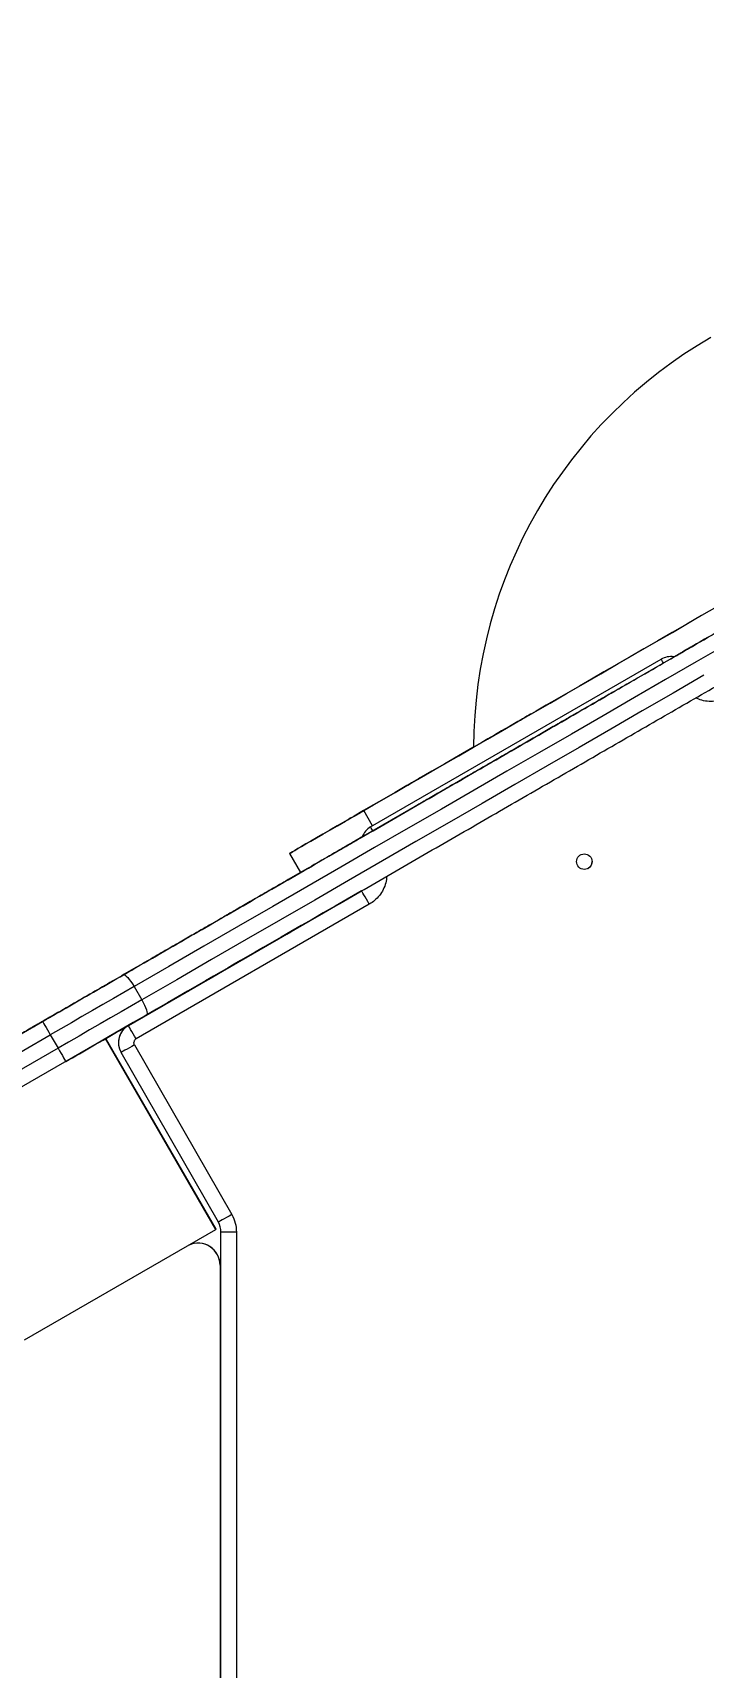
# Model space of a CAD drawing. Header units: millimetres. Extents: x -9110 to 8278, y -6387 to 5914.
# Drawn here: x -3696 to -3392, y 1089 to 1830 of the extents above; entities that cross this region are included whole.
import ezdxf

# ---------------------------------------------------------------- set-up
doc = ezdxf.new("R2010")
doc.units = ezdxf.units.MM
for name, color, linetype in [('DIKOM_ОБЪЕКТ', 7, 'Continuous'), ('DIKOM_РАЗМЕР_ЗОНА', 7, 'Continuous'), ('DIKOM_РАЗМЕР_ОБЪЕКТА', 7, 'Continuous')]:
    doc.layers.add(name, color=color, linetype=linetype)
doc.styles.add('style1', font='arial.ttf', dxfattribs={"width": 0.8})
doc.dimstyles.new('1-50', dxfattribs={"dimtxt": 300, "dimasz": 200, "dimexe": 100, "dimexo": 0, "dimgap": 100, "dimtad": 1, "dimtxsty": 'style1', "dimcen": 200, "dimclrd": 7, "dimclre": 7, "dimclrt": 7, "dimadec": 1, "dimazin": 2, "dimtfac": 1, "dimtmove": 0, "dimatfit": 2, "dimfxl": 0, "dimlwd": 25, "dimlwe": 18, "dimarcsym": 0})

# ---------------------------------------------------------------- blocks, each defined once
blk = doc.blocks.new('*D9')
at = {"layer": 'Defpoints', "color": 0, "transparency": 16777216}
for p in [(-2194.75, 3914.39), (-7206.95, -3406.45), (-367.75, -3406.45)]:
    blk.add_point(p, dxfattribs=at)
at = {"layer": 'DIKOM_РАЗМЕР_ОБЪЕКТА', "color": 7, "lineweight": 18, "transparency": 16777216}
for p, q in [((-2194.75, 3914.39), (-7306.95, 3914.39)), ((-367.75, -3406.45), (-7306.95, -3406.45))]:
    blk.add_line(p, q, dxfattribs=at)
at = {"layer": 'DIKOM_РАЗМЕР_ОБЪЕКТА', "color": 7, "lineweight": 25, "transparency": 16777216}
blk.add_line((-7206.95, 3714.39), (-7206.95, -3206.45), dxfattribs=at)
at = {"layer": 'DIKOM_РАЗМЕР_ОБЪЕКТА', "color": 7, "transparency": 16777216}
for points in [[(-7240.28, 3714.39), (-7173.61, 3714.39), (-7206.95, 3914.39)], [(-7240.28, -3206.45), (-7173.61, -3206.45), (-7206.95, -3406.45)]]:
    blk.add_solid(points, dxfattribs=at)
at = {"layer": 'DIKOM_РАЗМЕР_ОБЪЕКТА', "color": 7, "transparency": 16777216, "insert": (-7460.22, 292.26), "char_height": 300, "attachment_point": 5, "rotation": 90, "style": 'style1'}
blk.add_mtext('7300', dxfattribs=at)
blk = doc.blocks.new('*D10')
at = {"layer": 'Defpoints', "color": 0, "transparency": 16777216}
for p in [(-3851.31, 5914.39), (-8660.16, -5406.45), (-497.85, -5406.45)]:
    blk.add_point(p, dxfattribs=at)
at = {"layer": 'DIKOM_РАЗМЕР_ЗОНА', "color": 7, "lineweight": 18, "transparency": 16777216}
for p, q in [((-3851.31, 5914.39), (-8760.16, 5914.39)), ((-497.85, -5406.45), (-8760.16, -5406.45))]:
    blk.add_line(p, q, dxfattribs=at)
at = {"layer": 'DIKOM_РАЗМЕР_ЗОНА', "color": 7, "lineweight": 25, "transparency": 16777216}
blk.add_line((-8660.16, 5714.39), (-8660.16, -5206.45), dxfattribs=at)
at = {"layer": 'DIKOM_РАЗМЕР_ЗОНА', "color": 7, "transparency": 16777216}
for points in [[(-8693.49, 5714.39), (-8626.83, 5714.39), (-8660.16, 5914.39)], [(-8693.49, -5206.45), (-8626.83, -5206.45), (-8660.16, -5406.45)]]:
    blk.add_solid(points, dxfattribs=at)
at = {"layer": 'DIKOM_РАЗМЕР_ЗОНА', "color": 7, "transparency": 16777216, "insert": (-8913.43, 268.46), "char_height": 300, "attachment_point": 5, "rotation": 90, "style": 'style1'}
blk.add_mtext('11300', dxfattribs=at)

msp = doc.modelspace()

# ---------------------------------------------------------------- linework, layer by layer
at = {"layer": 'DIKOM_ОБЪЕКТ', "color": 7, "linetype": 'Continuous', "lineweight": 15}
for p, q in [((-3406.919, 1546.026), (-3545.483, 1466.026)), ((-3543.019, 1469.758), (-3411.383, 1545.758)), ((-3426.838, 1534.526), (-3426.838, 1534.525)), ((-3546.159, 1477.188), (-3480.162, 1515.291)), ((-3542.157, 1470.256), (-3546.159, 1477.188)), ((-3525.564, 1477.525), (-3525.564, 1477.526)), ((-3579.816, 1457.756), (-3574.815, 1449.096)), ((-3652.796, 1379.82), (-3547.107, 1440.84)), ((-3652.796, 1379.82), (-3547.107, 1440.839)), ((-3547.107, 1440.839), (-3547.107, 1440.84)), ((-3543.607, 1434.777), (-3649.296, 1373.758)), ((-3650.221, 1397.471), (-3646.721, 1391.409)), ((-3751.538, 1347.059), (-3691.659, 1381.63)), ((-3691.317, 1381.832), (-3696.115, 1379.062)), ((-3685.721, 1385.059), (-3685.592, 1385.133)), ((-3685.721, 1385.059), (-3685.721, 1385.059)), ((-3663.208, 1373.909), (-3749.81, 1323.909)), ((-3748.038, 1340.997), (-3688.159, 1375.567)), ((-3688.159, 1375.567), (-3684.659, 1369.505)), ((-3613.208, 1287.307), (-3663.208, 1373.909)), ((-3663.097, 1373.877), (-3613.211, 1287.472)), ((-3657.296, 1372.026), (-3657.296, 1372.026)), ((-3650.031, 1371.031), (-3605.955, 1294.136)), ((-3684.659, 1369.505), (-3744.538, 1334.934)), ((-3612.028, 1290.655), (-3656.104, 1367.55)), ((-3699.811, 1237.306), (-3613.208, 1287.307)), ((-3613.211, 1287.472), (-3613.208, 1287.307)), ((-3610.836, 719.45), (-3610.836, 1286.18)), ((-3603.836, 1286.18), (-3610.836, 1286.18)), ((-3603.836, 1286.18), (-3603.836, 719.45)), ((-3611.245, 1271.39), (-3611.245, 1271.392)), ((-3611.243, 1271.184), (-3611.243, 713.972))]:
    msp.add_line(p, q, dxfattribs=at)
at = {"layer": 'DIKOM_ОБЪЕКТ', "color": 7, "linetype": 'Continuous', "lineweight": 15, "flags": 128}
for points in [[(-3546.159, 1477.188), (-3541.643, 1479.794), (-3536.868, 1482.551), (-3531.84, 1485.455), (-3526.564, 1488.501), (-3521.046, 1491.686), (-3515.295, 1495.007), (-3509.316, 1498.459), (-3503.117, 1502.038), (-3496.705, 1505.74), (-3490.089, 1509.56), (-3483.276, 1513.493), (-3476.274, 1517.535), (-3469.093, 1521.681), (-3461.74, 1525.926), (-3454.226, 1530.265), (-3446.559, 1534.692), (-3438.748, 1539.201), (-3430.802, 1543.789), (-3422.733, 1548.448), (-3414.549, 1553.173), (-3406.26, 1557.958), (-3397.876, 1562.798), (-3389.408, 1567.687)], [(-3386.187, 1569.547), (-3393.055, 1565.582), (-3399.81, 1561.682), (-3406.44, 1557.854), (-3412.934, 1554.105), (-3419.279, 1550.441), (-3425.466, 1546.869), (-3431.483, 1543.395), (-3437.32, 1540.026), (-3442.966, 1536.766), (-3448.412, 1533.622), (-3453.647, 1530.599), (-3458.663, 1527.703), (-3463.452, 1524.939), (-3468.003, 1522.311), (-3472.31, 1519.824), (-3476.366, 1517.483), (-3480.162, 1515.291)], [(-3381.723, 1552.488), (-3395.461, 1544.557), (-3409.368, 1536.528), (-3423.437, 1528.405), (-3437.665, 1520.191), (-3452.044, 1511.889), (-3466.57, 1503.502), (-3481.237, 1495.034), (-3496.039, 1486.488), (-3510.971, 1477.867), (-3526.026, 1469.175), (-3541.2, 1460.415), (-3556.485, 1451.589), (-3571.877, 1442.703), (-3587.37, 1433.758), (-3602.956, 1424.76), (-3618.631, 1415.71), (-3634.388, 1406.612), (-3650.221, 1397.471)], [(-3396.325, 1552.143), (-3397.018, 1551.743), (-3397.824, 1551.277)], [(-3410.383, 1544.026), (-3410.793, 1544.736), (-3411.117, 1545.297), (-3411.316, 1545.642), (-3411.383, 1545.758)], [(-3391.961, 1538.494), (-3405.868, 1530.466), (-3419.937, 1522.343), (-3434.165, 1514.129), (-3448.544, 1505.827), (-3463.07, 1497.44), (-3477.737, 1488.972), (-3492.539, 1480.426), (-3507.471, 1471.805), (-3522.526, 1463.113), (-3537.7, 1454.352), (-3552.985, 1445.527), (-3568.377, 1436.641), (-3583.87, 1427.696), (-3599.456, 1418.697), (-3615.131, 1409.647), (-3630.888, 1400.55), (-3646.721, 1391.409)], [(-3469.978, 1521.171), (-3470.132, 1521.082), (-3470.58, 1520.823), (-3471.282, 1520.418), (-3472.176, 1519.901), (-3473.183, 1519.32), (-3474.213, 1518.726), (-3475.174, 1518.171), (-3475.981, 1517.705), (-3476.563, 1517.369), (-3476.867, 1517.193), (-3476.867, 1517.193), (-3476.563, 1517.368), (-3475.981, 1517.704), (-3475.174, 1518.17), (-3474.213, 1518.725), (-3473.183, 1519.32), (-3472.177, 1519.901), (-3471.282, 1520.417), (-3470.58, 1520.823), (-3470.132, 1521.082), (-3469.978, 1521.171)], [(-3480.162, 1515.291), (-3483.692, 1513.253), (-3486.951, 1511.372), (-3489.931, 1509.651), (-3492.629, 1508.093), (-3495.039, 1506.702), (-3497.158, 1505.479), (-3498.98, 1504.426), (-3500.504, 1503.546), (-3501.727, 1502.841), (-3502.646, 1502.31), (-3503.259, 1501.956), (-3503.566, 1501.779), (-3503.567, 1501.778), (-3503.261, 1501.955), (-3502.648, 1502.309), (-3501.731, 1502.839), (-3500.509, 1503.544), (-3498.986, 1504.423), (-3497.164, 1505.475), (-3496.382, 1505.926)], [(-3496.382, 1505.927), (-3496.732, 1505.725), (-3503.143, 1502.023), (-3509.341, 1498.445), (-3515.319, 1494.993), (-3521.07, 1491.673), (-3526.586, 1488.488), (-3531.861, 1485.443), (-3536.889, 1482.54), (-3541.663, 1479.784), (-3546.177, 1477.178), (-3550.427, 1474.724), (-3554.406, 1472.427), (-3558.11, 1470.288), (-3561.535, 1468.311), (-3564.676, 1466.497), (-3567.529, 1464.85), (-3570.091, 1463.37), (-3572.36, 1462.061), (-3574.331, 1460.923), (-3576.003, 1459.957), (-3577.374, 1459.166), (-3578.442, 1458.549), (-3579.205, 1458.109), (-3579.663, 1457.844), (-3579.816, 1457.756), (-3579.662, 1457.845), (-3579.202, 1458.11), (-3578.438, 1458.552), (-3577.369, 1459.169), (-3575.997, 1459.961), (-3574.323, 1460.927), (-3572.351, 1462.066), (-3570.081, 1463.376), (-3567.518, 1464.856), (-3564.663, 1466.504), (-3561.521, 1468.318), (-3558.095, 1470.296), (-3554.39, 1472.435), (-3550.409, 1474.733), (-3546.159, 1477.188)], [(-3525.408, 1489.168), (-3526.216, 1488.702), (-3526.797, 1488.367), (-3527.102, 1488.191), (-3527.102, 1488.191), (-3526.797, 1488.366), (-3526.216, 1488.702), (-3525.408, 1489.168), (-3524.448, 1489.723), (-3523.418, 1490.318), (-3522.411, 1490.899), (-3521.517, 1491.415), (-3520.814, 1491.821), (-3520.366, 1492.079), (-3520.212, 1492.168), (-3520.366, 1492.079), (-3520.814, 1491.821), (-3521.517, 1491.415), (-3522.411, 1490.899), (-3523.417, 1490.318), (-3524.447, 1489.723), (-3525.408, 1489.168)], [(-3552.223, 1473.687), (-3553.03, 1473.22), (-3553.612, 1472.885), (-3553.917, 1472.709), (-3553.917, 1472.709), (-3553.612, 1472.885), (-3553.031, 1473.22), (-3552.223, 1473.686), (-3551.262, 1474.241), (-3550.233, 1474.836), (-3549.226, 1475.417), (-3548.331, 1475.933), (-3547.629, 1476.339), (-3547.181, 1476.598), (-3547.027, 1476.687), (-3547.181, 1476.598), (-3547.629, 1476.339), (-3548.331, 1475.934), (-3549.225, 1475.417), (-3550.232, 1474.836), (-3551.262, 1474.242), (-3552.223, 1473.687)], [(-3542.019, 1468.026), (-3542.429, 1468.736), (-3542.752, 1469.297), (-3542.952, 1469.642), (-3543.019, 1469.758)], [(-3547.174, 1440.805), (-3547.975, 1440.343), (-3553.654, 1437.063), (-3559.154, 1433.889), (-3564.461, 1430.824), (-3569.566, 1427.877), (-3574.458, 1425.053), (-3579.126, 1422.357), (-3583.562, 1419.796), (-3587.756, 1417.375), (-3591.699, 1415.098), (-3595.384, 1412.971), (-3598.803, 1410.997), (-3601.949, 1409.181), (-3604.815, 1407.526)], [(-3543.607, 1434.777), (-3544.29, 1435.96), (-3544.947, 1437.097), (-3545.552, 1438.145), (-3546.082, 1439.064), (-3546.518, 1439.818), (-3546.841, 1440.378), (-3547.04, 1440.723), (-3547.107, 1440.839)], [(-3604.815, 1407.526), (-3607.637, 1405.897), (-3610.751, 1404.099), (-3614.152, 1402.135), (-3617.83, 1400.012), (-3621.777, 1397.733), (-3625.984, 1395.304), (-3630.441, 1392.73), (-3635.138, 1390.019), (-3640.063, 1387.175), (-3645.205, 1384.207), (-3650.551, 1381.12), (-3656.09, 1377.922), (-3661.808, 1374.621), (-3667.692, 1371.224), (-3673.728, 1367.739), (-3675.222, 1366.876)], [(-3655.049, 1402.767), (-3654.722, 1402.8), (-3654.274, 1402.599), (-3653.721, 1402.171), (-3653.085, 1401.533), (-3652.389, 1400.71), (-3651.662, 1399.733), (-3650.929, 1398.639), (-3650.221, 1397.471)], [(-3650.221, 1397.471), (-3654.9, 1394.77), (-3659.604, 1392.054), (-3664.33, 1389.325), (-3669.074, 1386.586), (-3673.833, 1383.839), (-3678.602, 1381.085), (-3683.379, 1378.327), (-3688.159, 1375.567)], [(-3646.721, 1391.409), (-3651.4, 1388.708), (-3656.104, 1385.992), (-3660.83, 1383.263), (-3665.574, 1380.524), (-3670.333, 1377.777), (-3675.102, 1375.023), (-3679.879, 1372.265), (-3684.659, 1369.505)], [(-3646.721, 1391.409), (-3646.064, 1390.211), (-3645.483, 1389.031), (-3645, 1387.912), (-3644.635, 1386.898), (-3644.401, 1386.028), (-3644.307, 1385.335), (-3644.357, 1384.846), (-3644.549, 1384.58)], [(-3691.659, 1381.63), (-3691.592, 1381.513), (-3691.393, 1381.168), (-3691.069, 1380.608), (-3690.634, 1379.854), (-3690.104, 1378.935), (-3689.499, 1377.887), (-3688.842, 1376.75), (-3688.159, 1375.567)], [(-3649.296, 1373.758), (-3649.979, 1374.941), (-3650.635, 1376.078), (-3651.241, 1377.126), (-3651.771, 1378.045), (-3652.206, 1378.799), (-3652.529, 1379.359), (-3652.729, 1379.704), (-3652.796, 1379.82)], [(-3650.031, 1371.031), (-3651.216, 1370.352), (-3652.355, 1369.699), (-3653.405, 1369.097), (-3654.325, 1368.57), (-3655.081, 1368.137), (-3655.642, 1367.815), (-3655.987, 1367.617), (-3656.104, 1367.55)], [(-3684.659, 1369.505), (-3683.976, 1368.323), (-3683.32, 1367.185), (-3682.715, 1366.137), (-3682.184, 1365.219), (-3681.749, 1364.465), (-3681.425, 1363.905), (-3681.226, 1363.56), (-3681.159, 1363.443)], [(-3605.955, 1294.136), (-3607.139, 1293.457), (-3608.279, 1292.804), (-3609.329, 1292.202), (-3610.249, 1291.675), (-3611.004, 1291.242), (-3611.565, 1290.92), (-3611.911, 1290.722), (-3612.028, 1290.655)]]:
    msp.add_lwpolyline(points, dxfattribs=at)
at = {"layer": 'DIKOM_ОБЪЕКТ', "color": 7, "linetype": 'Continuous', "lineweight": 15}
msp.add_circle((-3446.201, 1454.064), 3.5, dxfattribs=at)
for centre, radius, start, end in [((-3281.383, 1505.348), 215, 120, 179.846072), ((-3406.883, 1537.964), 9, 82.371839, 120), ((-3406.883, 1537.964), 9, 82.371618, 120), ((-3538.519, 1461.964), 9, 120, 157.677094), ((-3538.519, 1461.964), 9, 120, 157.676598), ((-3446.201, 1454.065), 3.5, 296.385946, 359.639667), ((-3648.296, 1372.026), 9, 120, 209.821493), ((-3648.296, 1372.026), 9, 120, 180), ((-3619.836, 1286.18), 9, 360, 29.821493), ((-3621.243, 1271.184), 10, 359.999915, 113.968312), ((-3621.243, 1271.186), 10, 1.18119, 113.906652)]:
    msp.add_arc(centre, radius, start, end, dxfattribs=at)
for points, knots in [([(-3238.813, 1643.082), (-3240.475, 1642.123), (-3243.835, 1640.183), (-3249.644, 1636.83), (-3256.08, 1633.113), (-3263.19, 1629.009), (-3270.943, 1624.532), (-3279.31, 1619.702), (-3288.244, 1614.544), (-3297.673, 1609.1), (-3307.532, 1603.407), (-3317.745, 1597.511), (-3328.223, 1591.461), (-3338.878, 1585.31), (-3349.617, 1579.109), (-3360.356, 1572.909), (-3370.992, 1566.769), (-3381.445, 1560.734), (-3391.623, 1554.857), (-3399.712, 1550.188), (-3404.318, 1547.528), (-3405.703, 1546.728)], [0, 0, 0, 0, 0.0501096, 0.1013001, 0.1534984, 0.2066277, 0.2605971, 0.3155037, 0.3709651, 0.4268572, 0.4830571, 0.5394393, 0.5958193, 0.6520185, 0.7079099, 0.7633713, 0.818281, 0.8722493, 0.9253764, 0.9775745, 1, 1, 1, 1]), ([(-3655.049, 1402.767), (-3645.025, 1408.554), (-3624.959, 1420.139), (-3595.17, 1437.338), (-3565.616, 1454.4), (-3536.364, 1471.289), (-3507.481, 1487.965), (-3479.03, 1504.391), (-3451.075, 1520.531), (-3423.678, 1536.349), (-3396.898, 1551.81), (-3370.791, 1566.883), (-3345.404, 1581.54), (-3320.812, 1595.739), (-3296.968, 1609.504), (-3281.753, 1618.289), (-3274.152, 1622.678)], [0, 0, 0, 0, 0.0708769, 0.1418773, 0.2132172, 0.2847316, 0.3563875, 0.4281773, 0.5000001, 0.5718222, 0.6436121, 0.7152681, 0.7867825, 0.8581225, 0.9291236, 1, 1, 1, 1]), ([(-3644.549, 1384.58), (-3634.525, 1390.367), (-3614.459, 1401.952), (-3584.67, 1419.151), (-3555.116, 1436.214), (-3525.864, 1453.103), (-3496.981, 1469.779), (-3468.53, 1486.204), (-3440.576, 1502.345), (-3413.177, 1518.162), (-3386.398, 1533.624), (-3360.291, 1548.697), (-3334.904, 1563.354), (-3310.312, 1577.552), (-3286.469, 1591.318), (-3271.253, 1600.103), (-3263.652, 1604.491)], [0, 0, 0, 0, 0.070876, 0.1418765, 0.2132168, 0.2847309, 0.3563873, 0.4281768, 0.4999998, 0.5718218, 0.6436118, 0.7152681, 0.7867823, 0.8581223, 0.9291237, 1, 1, 1, 1]), ([(-3395.661, 1552.526), (-3395.697, 1552.505), (-3395.772, 1552.461), (-3396.399, 1552.1), (-3397.438, 1551.5), (-3398.901, 1550.655), (-3400.702, 1549.616), (-3402.72, 1548.451), (-3404.818, 1547.239), (-3406.232, 1546.422), (-3406.919, 1546.026)], [0, 0, 0, 0, 0.1165151, 0.2400142, 0.3686478, 0.4999983, 0.6313676, 0.7599999, 0.8834866, 1, 1, 1, 1]), ([(-3405.702, 1546.728), (-3405.424, 1546.889), (-3404.42, 1547.469), (-3402.721, 1548.45), (-3400.701, 1549.616), (-3398.902, 1550.655), (-3397.438, 1551.5), (-3396.399, 1552.1), (-3395.772, 1552.461), (-3395.697, 1552.505), (-3395.661, 1552.526)], [0, 0, 0, 0, 0.0508496, 0.18351, 0.3216997, 0.4628376, 0.6039554, 0.7421409, 0.8748188, 1, 1, 1, 1]), ([(-3426.838, 1534.525), (-3426.877, 1534.502), (-3426.956, 1534.457), (-3427.612, 1534.078), (-3428.682, 1533.46), (-3430.254, 1532.553), (-3432.294, 1531.374), (-3434.829, 1529.911), (-3437.815, 1528.187), (-3441.234, 1526.214), (-3445.025, 1524.024), (-3449.116, 1521.662), (-3453.455, 1519.157), (-3458.422, 1516.29), (-3464.01, 1513.064), (-3470.119, 1509.537), (-3475.7, 1506.314), (-3480.717, 1503.417), (-3485.285, 1500.78), (-3489.863, 1498.137), (-3494.463, 1495.482), (-3498.947, 1492.892), (-3503.286, 1490.388), (-3507.377, 1488.025), (-3511.168, 1485.836), (-3514.587, 1483.863), (-3517.572, 1482.139), (-3520.107, 1480.676), (-3522.371, 1479.369), (-3524.164, 1478.333), (-3525.35, 1477.649), (-3525.494, 1477.566), (-3525.564, 1477.525)], [0, 0, 0, 0, 0.0291255, 0.0582525, 0.0891258, 0.1200021, 0.1521623, 0.1843255, 0.2170835, 0.2500177, 0.2829505, 0.3157095, 0.3478691, 0.3800319, 0.4211705, 0.4611874, 0.4999989, 0.5291241, 0.5582532, 0.5891251, 0.6200029, 0.6521628, 0.6843254, 0.7170849, 0.7500172, 0.7829514, 0.8157086, 0.8478686, 0.8800328, 0.9211698, 0.9611868, 1, 1, 1, 1]), ([(-3380.795, 1528.777), (-3381.666, 1528.334), (-3383.46, 1527.422), (-3386.489, 1526.7), (-3389.705, 1526.555), (-3392.876, 1527.019), (-3394.803, 1527.849), (-3395.719, 1528.242)], [0, 0, 0, 0, 0.1882917, 0.387896, 0.5957989, 0.8080861, 1, 1, 1, 1]), ([(-3546.708, 1465.319), (-3548.527, 1464.269), (-3553.714, 1461.274), (-3561.786, 1456.614), (-3570.89, 1451.358), (-3579.4, 1446.444), (-3587.259, 1441.907), (-3594.392, 1437.789), (-3600.725, 1434.132), (-3606.296, 1430.916), (-3609.321, 1429.17), (-3610.824, 1428.302)], [0, 0, 0, 0, 0.0631721, 0.1802202, 0.297991, 0.4161818, 0.5343708, 0.6521389, 0.7691887, 0.8852366, 1, 1, 1, 1]), ([(-3545.483, 1466.026), (-3546.17, 1465.63), (-3547.584, 1464.813), (-3549.682, 1463.601), (-3551.7, 1462.437), (-3553.5, 1461.397), (-3554.965, 1460.552), (-3556.003, 1459.952), (-3556.63, 1459.59), (-3556.705, 1459.547), (-3556.741, 1459.526)], [0, 0, 0, 0, 0.1165312, 0.2400114, 0.3686384, 0.4999938, 0.6313544, 0.7599853, 0.8834819, 1, 1, 1, 1]), ([(-3556.741, 1459.526), (-3556.705, 1459.547), (-3556.63, 1459.591), (-3556.003, 1459.952), (-3554.964, 1460.552), (-3553.5, 1461.398), (-3551.701, 1462.436), (-3549.681, 1463.602), (-3547.985, 1464.582), (-3546.984, 1465.16), (-3546.708, 1465.319)], [0, 0, 0, 0, 0.1252427, 0.2579924, 0.3962583, 0.5374653, 0.6786578, 0.8169252, 0.9496617, 1, 1, 1, 1]), ([(-3535.682, 1447.434), (-3535.798, 1446.445), (-3536.044, 1444.361), (-3537.228, 1441.383), (-3538.961, 1438.67), (-3541.101, 1436.408), (-3542.788, 1435.31), (-3543.607, 1434.777)], [0, 0, 0, 0, 0.191895, 0.4041922, 0.6120804, 0.8116761, 1, 1, 1, 1]), ([(-3610.824, 1428.302), (-3612.175, 1427.522), (-3614.877, 1425.961), (-3619.806, 1423.116), (-3625.38, 1419.898), (-3631.707, 1416.245), (-3638.688, 1412.214), (-3646.337, 1407.798), (-3654.564, 1403.049), (-3663.333, 1397.985), (-3672.555, 1392.661), (-3682.168, 1387.111), (-3690.042, 1382.564), (-3694.776, 1379.832), (-3696.112, 1379.06)], [0, 0, 0, 0, 0.0838908, 0.1677842, 0.2544254, 0.3410699, 0.4296496, 0.5182304, 0.6078122, 0.6973954, 0.7869758, 0.8765586, 0.9651362, 1, 1, 1, 1]), ([(-3691.659, 1381.63), (-3687.559, 1383.997), (-3679.358, 1388.732), (-3667.111, 1395.803), (-3659.069, 1400.446), (-3655.049, 1402.767)], [0, 0, 0, 0, 0.3332925, 0.6667061, 1, 1, 1, 1]), ([(-3685.721, 1385.058), (-3685.773, 1385.028), (-3685.879, 1384.967), (-3686.752, 1384.463), (-3688.074, 1383.7), (-3689.742, 1382.737), (-3691.611, 1381.657), (-3693.811, 1380.388), (-3696.329, 1378.934), (-3699.119, 1377.323), (-3702.134, 1375.582), (-3705.334, 1373.735), (-3708.994, 1371.622), (-3713.111, 1369.245), (-3717.612, 1366.646), (-3720.615, 1364.912), (-3722.094, 1364.058)], [0, 0, 0, 0, 0.0776304, 0.1576654, 0.2399522, 0.3042775, 0.3686068, 0.4343013, 0.5000012, 0.5656955, 0.6313939, 0.6957206, 0.7600509, 0.842332, 0.9223716, 1, 1, 1, 1]), ([(-3685.592, 1385.133), (-3685.651, 1385.099), (-3685.77, 1385.03), (-3686.735, 1384.473), (-3688.272, 1383.586), (-3690.417, 1382.347), (-3693.005, 1380.853), (-3695.101, 1379.643), (-3696.112, 1379.06)], [0, 0, 0, 0, 0.1665575, 0.3349413, 0.5047903, 0.6746237, 0.8430122, 1, 1, 1, 1]), ([(-3696.112, 1379.059), (-3695.344, 1379.502), (-3693.719, 1380.441), (-3691.615, 1381.655), (-3689.741, 1382.737), (-3688.074, 1383.7), (-3686.752, 1384.463), (-3685.879, 1384.967), (-3685.773, 1385.028), (-3685.721, 1385.058)], [0, 0, 0, 0, 0.1193009, 0.2525342, 0.3829679, 0.5134219, 0.6802739, 0.8425724, 1, 1, 1, 1]), ([(-3681.159, 1363.443), (-3677.059, 1365.81), (-3668.858, 1370.545), (-3656.611, 1377.616), (-3648.569, 1382.259), (-3644.549, 1384.58)], [0, 0, 0, 0, 0.3332881, 0.6667, 1, 1, 1, 1]), ([(-3649.296, 1373.758), (-3649.437, 1373.662), (-3649.725, 1373.466), (-3650.043, 1373.042), (-3650.254, 1372.556), (-3650.282, 1372.209), (-3650.296, 1372.039)], [0, 0, 0, 0, 0.2457889, 0.5000883, 0.7543215, 1, 1, 1, 1]), ([(-3650.031, 1371.031), (-3650.109, 1371.19), (-3650.263, 1371.509), (-3650.285, 1371.862), (-3650.296, 1372.039)], [0, 0, 0, 0, 0.4999038, 1, 1, 1, 1]), ([(-3605.955, 1294.136), (-3605.341, 1292.88), (-3604.114, 1290.366), (-3603.929, 1287.575), (-3603.836, 1286.18)], [0, 0, 0, 0, 0.5000041, 1, 1, 1, 1])]:
    msp.add_open_spline(points, degree=3, knots=knots, dxfattribs=at)

# ---------------------------------------------------------------- dimensions: what is measured, and where the dimension line sits
at = {"layer": 'DIKOM_РАЗМЕР_ЗОНА'}
dim = msp.add_linear_dim(base=(-8660.16, -5406.454), p1=(-3851.314, 5914.391), p2=(-497.849, -5406.454), angle=90, text='11300', dimstyle='1-50', dxfattribs=at)
dim.commit()
dim.dimension.update_dxf_attribs({"geometry": '*D10', "text_midpoint": (-8660.16, 268.455), "dimtype": 160})
at = {"layer": 'DIKOM_РАЗМЕР_ОБЪЕКТА'}
dim = msp.add_linear_dim(base=(-7206.946, -3406.454), p1=(-2194.748, 3914.391), p2=(-367.748, -3406.454), angle=90, text='7300', dimstyle='1-50', dxfattribs=at)
dim.commit()
dim.dimension.update_dxf_attribs({"geometry": '*D9', "text_midpoint": (-7206.946, 292.262), "dimtype": 160})

doc.saveas('drawing.dxf')
